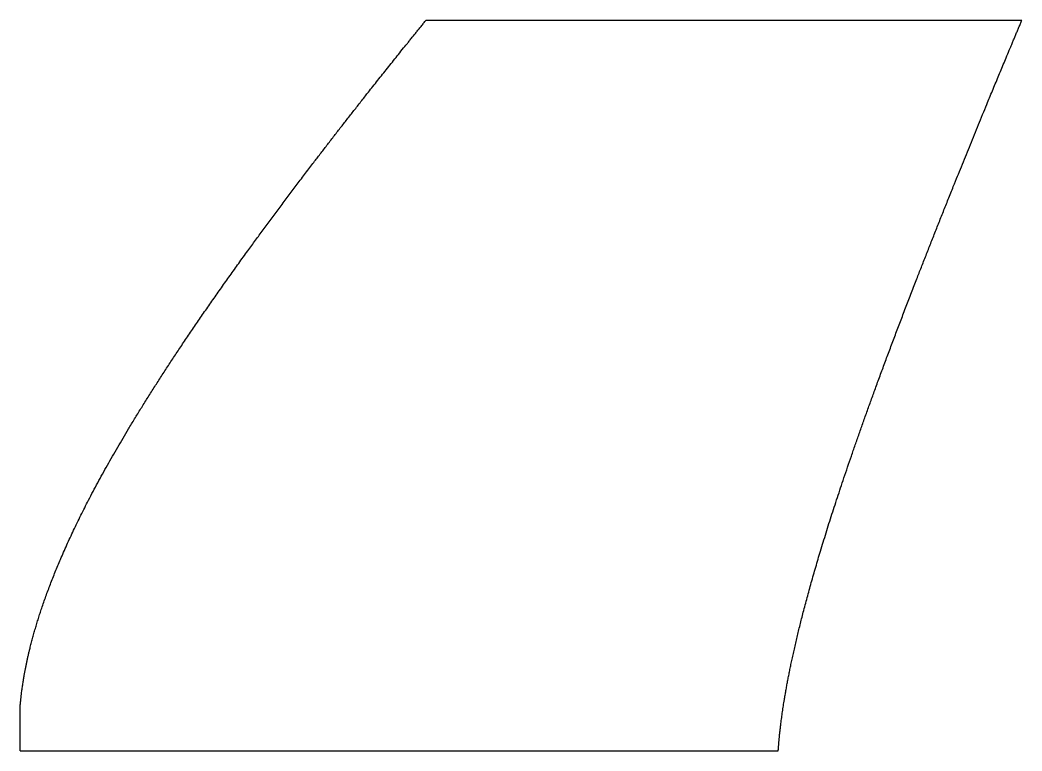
# Model space of a CAD drawing. Header units: millimetres. Extents: x 140 to 325, y 0 to 135.
import ezdxf

# ---------------------------------------------------------------- set-up
doc = ezdxf.new("R2010")
doc.units = ezdxf.units.MM
doc.layers.get('0').update_dxf_attribs({"linetype": 'CONTINUOUS'})

msp = doc.modelspace()

# ---------------------------------------------------------------- linework, layer by layer
for p, q in [((215, 135), (325, 135)), ((140, 0), (140, 7.92)), ((140, 0), (280, 0))]:
    msp.add_line(p, q)
for points in [[(140, 7.92), (140.13, 9.59), (140.52, 13.01), (141.5, 18.4), (143.64, 26.11), (147.75, 36.67), (153.38, 48.18), (160.53, 60.67), (169.1, 74.06), (178.94, 88.26), (189.9, 103.17), (199.48, 115.6), (207.08, 125.2), (212.33, 131.71), (215, 135)], [(280, 0), (280.1, 1.46), (280.37, 4.49), (281.02, 9.41), (282.37, 16.72), (284.9, 27.17), (288.32, 38.99), (292.63, 52.2), (297.76, 66.68), (303.63, 82.3), (310.15, 98.92), (315.82, 112.94), (320.32, 123.83), (323.42, 131.25), (325, 135)]]:
    msp.add_open_spline(points, degree=5)

doc.saveas('drawing.dxf')
